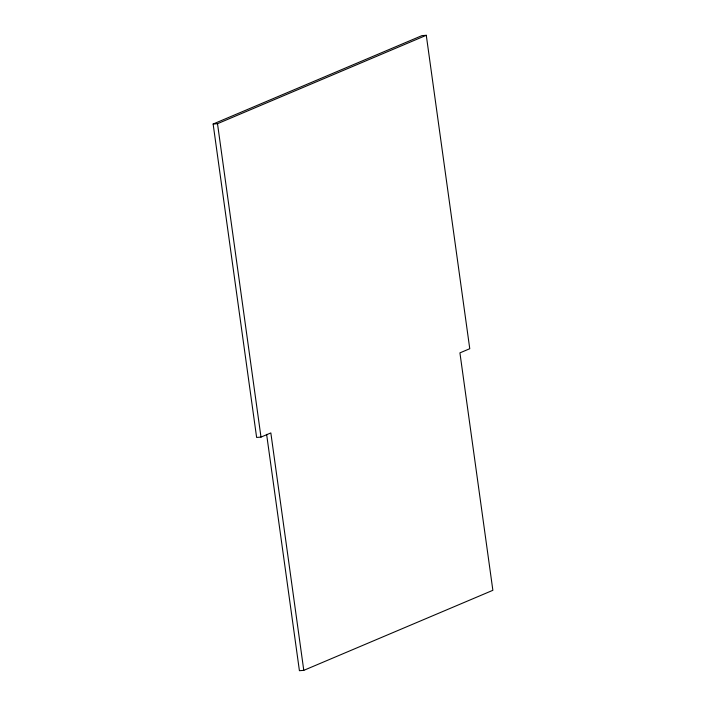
<?xml version="1.0" encoding="UTF-8"?>
<svg xmlns="http://www.w3.org/2000/svg" width="706" height="706" viewBox="0 0 706 706"><rect width="100%" height="100%" fill="white"/><g stroke="black" fill="none" stroke-linecap="round" stroke-linejoin="round"><path stroke-width="1.06" d="M303.783 670.356L270.839 432.928L260.991 437.102L256.622 437.438L213.133 124.027L421.914 35.644L426.283 35.3L469.764 348.711L459.924 352.876L492.867 590.304L303.783 670.356L299.415 670.7L266.621 434.358M213.133 124.027L217.501 123.691L426.283 35.3M217.501 123.691L260.991 437.102"/></g></svg>
